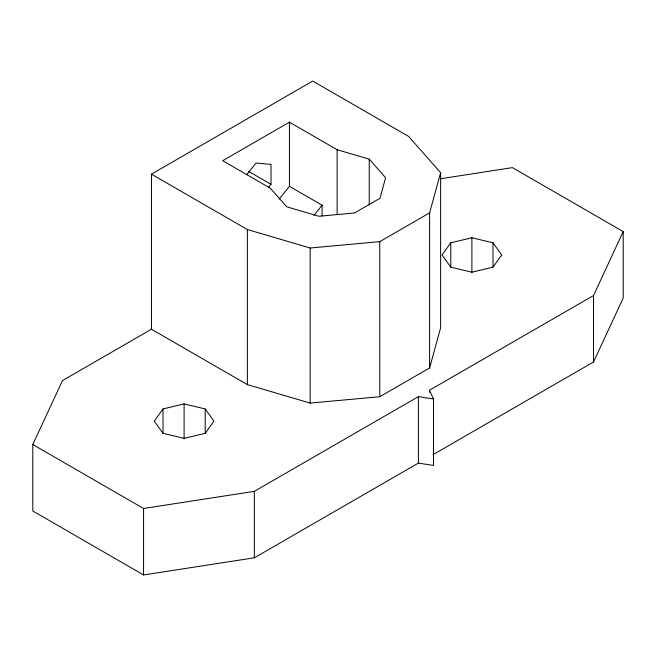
<?xml version="1.0" encoding="UTF-8"?>
<svg xmlns="http://www.w3.org/2000/svg" width="656" height="656" viewBox="0 0 656 656"><rect width="100%" height="100%" fill="white"/><g stroke="black" fill="none" stroke-linecap="round" stroke-linejoin="round"><path stroke-width="0.98" d="M429.606 367.95L429.606 212.872L440.627 172.684L408.631 136.432L312.707 81.049L151.438 174.16L151.438 329.23L247.369 384.613L310.165 403.087L379.767 396.724L429.606 367.95L440.627 327.762L440.627 172.684M440.939 178.686L512.434 167.624L623.2 231.576L593.524 295.528L429.467 390.246L433.518 398.979L433.518 465.44L418.389 463.103L254.331 557.813L143.566 574.951L32.8 510.999L32.8 444.538L62.476 380.587L151.438 329.23M433.009 454.657L593.524 361.989L623.2 298.037L623.2 231.576M163.008 408.95L154.267 421.136L163.008 433.321L184.106 438.364L205.213 433.321L213.954 421.136L205.213 408.95L184.106 403.899L163.008 408.95L163.008 433.485M450.787 242.802L442.046 254.987L450.787 267.172L471.894 272.215L492.992 267.172L501.733 254.987L492.992 242.802L471.894 237.751L450.787 242.802L450.787 267.336M313.994 215.316L322.104 205.197L289.427 186.337L289.427 122.18L337.127 149.724L369.246 159.17L385.613 177.719L379.98 198.276L354.486 212.995L318.873 216.25L286.754 206.796L270.387 188.256L222.687 160.712L289.427 122.18M246.705 174.676L256.053 163.049L271.01 164.385L271.01 184.32L268.517 187.419M279.161 199.104L289.427 186.337M151.438 174.16L247.369 229.543L310.165 248.009L379.767 241.646L429.606 212.872M32.8 444.538L143.566 508.49L254.331 491.352L418.389 396.642L433.518 398.979M248.739 171.462L271.01 184.32M593.524 295.528L593.524 361.989M492.992 242.802L492.992 267.336M471.894 237.751L471.894 272.519M429.467 390.246L429.467 392.288M418.389 396.642L418.389 463.103M379.767 241.646L379.767 396.724M369.246 159.17L369.246 205.115M337.127 149.724L337.127 214.471M322.104 205.197L322.104 216.004M310.165 248.009L310.165 403.087M254.331 491.352L254.331 557.813M247.369 229.543L247.369 384.613M205.213 408.95L205.213 433.485M184.106 403.899L184.106 438.667M143.566 508.49L143.566 574.951"/></g></svg>
